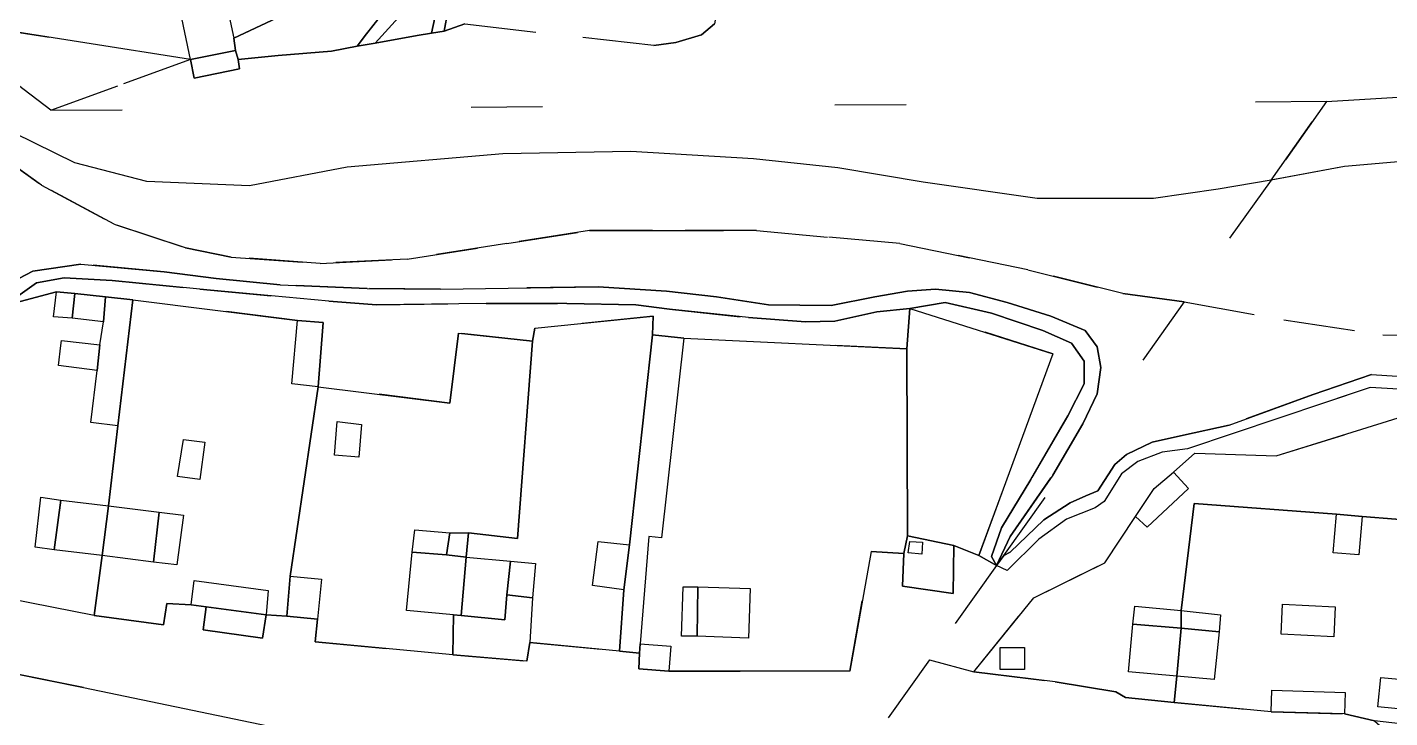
# Model space of a CAD drawing. Extents: x -14.1 to 15.6, y -19 to 8.9.
# Drawn here: x 2.647 to 4.559, y -8.04 to -7.071 of the extents above; entities that cross this region are included whole.
import ezdxf

# ---------------------------------------------------------------- set-up
doc = ezdxf.new("R2010")
doc.units = 0
doc.header["$MEASUREMENT"] = 0
doc.linetypes.add('DOT', pattern=[1, 0, -1])
doc.layers.get('0').update_dxf_attribs({"linetype": 'CONTINUOUS'})

msp = doc.modelspace()

# ---------------------------------------------------------------- linework, layer by layer
at = {"color": 7, "linetype": 'Continuous'}
for points in [[(-3.0278, -5.5997), (-2.9118, -5.6117), (-2.8088, -5.7687), (-2.6748, -6.0457), (-2.5928, -6.2467), (-2.5528, -6.3437), (-2.5138, -6.4107), (-2.4618, -6.4657), (-2.3858, -6.5137), (-2.2398, -6.6027), (-1.8108, -6.7387), (-1.3298, -6.8727), (-0.8978, -6.9767), (-0.1888, -7.1287), (0.1332, -7.1947), (0.4592, -7.2917), (0.9612, -7.4567), (1.5052, -7.6447), (1.7732, -7.7397), (2.0802, -7.8427), (2.2902, -7.9097), (2.7262, -7.9977), (3.3132, -8.1197)], [(2.6352, -7.4237), (2.6552, -7.4137), (2.7222, -7.4037), (2.8392, -7.4147), (2.9122, -7.4237), (3.0022, -7.4327), (3.1242, -7.4377), (3.2272, -7.4387), (3.4482, -7.4357), (3.5442, -7.4417), (3.6142, -7.4497), (3.6872, -7.4607), (3.7752, -7.4617), (3.8362, -7.4497), (3.8822, -7.4417), (3.9212, -7.4387), (3.9692, -7.4437), (4.0222, -7.4577), (4.0832, -7.4767), (4.1312, -7.4967), (4.1482, -7.5197), (4.1532, -7.5487), (4.1482, -7.5857), (4.1282, -7.6277), (4.0862, -7.6997), (4.0262, -7.7857), (4.0072, -7.8267), (4.0002, -7.8137), (4.0142, -7.7737), (4.0552, -7.7057), (4.1072, -7.6167), (4.1302, -7.5717), (4.1302, -7.5397), (4.1122, -7.5147), (4.0722, -7.4967), (4.0002, -7.4727), (3.9352, -7.4577), (3.8852, -7.4657), (3.8392, -7.4707), (3.7802, -7.4837), (3.7392, -7.4847), (3.6592, -7.4787), (3.5482, -7.4667), (3.5012, -7.4607), (3.4042, -7.4587), (3.2912, -7.4587), (3.1372, -7.4607), (3.0702, -7.4557), (2.8892, -7.4387), (2.7662, -7.4267), (2.6992, -7.4227), (2.6602, -7.4297), (2.6342, -7.4487)], [(4.7132, -7.5877), (4.5312, -7.5767), (4.2752, -7.6627), (4.2392, -7.6677), (4.2052, -7.6807), (4.1822, -7.6977), (4.1582, -7.7367), (4.1452, -7.7457), (4.1052, -7.7617), (4.0662, -7.7897), (4.0222, -7.8337), (4.0072, -7.8267), (4.0172, -7.8127), (4.0262, -7.8077), (4.0732, -7.7627), (4.1102, -7.7387), (4.1322, -7.7287), (4.1492, -7.7217), (4.1732, -7.6847), (4.1892, -7.6707), (4.2252, -7.6537), (4.2692, -7.6437), (4.3332, -7.6297), (4.4512, -7.5867), (4.5332, -7.5587), (4.6922, -7.5687)]]:
    msp.add_lwpolyline(points, dxfattribs=at)
at = {"color": 7, "linetype": 'DOT'}
for points in [[(3.4612, -6.5597), (3.5042, -6.6467), (3.3552, -6.7547), (3.3212, -6.8547), (3.3012, -6.8557), (3.2862, -6.8767), (3.2542, -6.9517), (3.2252, -7.0297), (3.2142, -7.0797), (3.1942, -7.0827), (3.1352, -7.0937), (3.1682, -7.0577), (3.2142, -6.9897), (3.2522, -6.9087), (3.2812, -6.8527), (3.2552, -6.8367), (3.2702, -6.7907), (3.3182, -6.7057), (3.3412, -6.6797)], [(1.7712, -6.6577), (1.8332, -6.6237), (1.8302, -6.6807), (2.0092, -6.7697), (2.1622, -6.7087), (2.1942, -6.7257), (2.1722, -6.7697), (2.3022, -6.8367), (2.3472, -6.8597), (2.4042, -6.8897), (2.4342, -6.9047), (2.4542, -6.8637), (2.5912, -6.9327), (2.6702, -6.9687), (2.6312, -7.0127), (2.5792, -7.0697), (2.8762, -7.1167), (2.6802, -7.1877), (2.2482, -6.8587), (2.0392, -6.8107)], [(3.2322, -7.0767), (3.2372, -7.0487), (3.2612, -6.9847), (3.2932, -6.9047), (3.3212, -6.8547), (3.6092, -6.8947), (3.5912, -6.6907), (3.6022, -6.6667), (3.6072, -6.7077), (3.6232, -6.8097), (3.6252, -6.8787), (3.6282, -6.9457), (3.6202, -7.0167), (3.6112, -7.0667), (3.5932, -7.0817), (3.5572, -7.0927), (3.5262, -7.0967), (3.2612, -7.0667)], [(2.9452, -7.1297), (2.9432, -7.1167), (2.9392, -7.1037), (2.9372, -7.0867), (3.1422, -6.9897), (3.1772, -7.0117), (3.1232, -7.0807), (3.1102, -7.0977), (3.0742, -7.1047), (2.9992, -7.1107), (2.9432, -7.1167)], [(3.8852, -7.4657), (3.9352, -7.4577), (4.0002, -7.4727), (4.0722, -7.4967), (4.1122, -7.5147), (4.1302, -7.5397), (4.1302, -7.5717), (4.1072, -7.6167), (4.0552, -7.7057), (4.0142, -7.7737), (4.0002, -7.8137), (4.0072, -7.8267), (3.9822, -7.8127), (4.0862, -7.5297)]]:
    msp.add_lwpolyline(points, close=True, dxfattribs=at)
at = {"color": 7, "linetype": 'Continuous'}
for points in [[(2.6702, -6.9687), (2.8452, -6.8567), (2.8722, -6.8747), (2.8972, -6.8327), (3.1422, -6.9897), (2.9372, -7.0867), (2.9392, -7.1037), (2.9432, -7.1167), (2.9452, -7.1297), (2.8812, -7.1427), (2.8762, -7.1167), (2.5792, -7.0697), (2.6312, -7.0127)], [(2.6702, -6.9687), (2.8452, -6.8567), (2.8722, -6.8747), (2.8972, -6.8327), (3.1422, -6.9897), (2.9372, -7.0867), (2.9392, -7.1037), (2.9432, -7.1167), (2.9452, -7.1297), (2.8812, -7.1427), (2.8762, -7.1167), (2.5792, -7.0697), (2.6312, -7.0127)], [(3.1102, -7.0977), (3.1232, -7.0807), (3.1772, -7.0117), (3.1892, -6.9927), (3.2292, -6.9157), (3.2492, -6.8547), (3.2552, -6.8367), (3.2812, -6.8527), (3.2522, -6.9087), (3.2142, -6.9897), (3.1682, -7.0577), (3.1352, -7.0937)], [(3.3212, -6.8547), (3.2932, -6.9047), (3.2612, -6.9847), (3.2372, -7.0487), (3.2322, -7.0767), (3.2142, -7.0797), (3.2252, -7.0297), (3.2542, -6.9517), (3.2862, -6.8767), (3.3012, -6.8557)], [(2.9392, -7.1037), (2.8762, -7.1167), (2.8622, -7.0497), (2.9262, -7.0367), (2.9372, -7.0867)], [(2.9452, -7.1297), (2.8812, -7.1427), (2.8762, -7.1167), (2.9392, -7.1037), (2.9432, -7.1167)], [(2.6232, -7.4597), (2.6882, -7.4427), (2.7142, -7.4447), (2.7572, -7.4497), (2.7952, -7.4537), (2.7742, -7.6307), (2.7612, -7.7427), (2.7522, -7.8127), (2.7412, -7.8967), (2.4722, -7.8437), (2.5752, -7.5127)], [(2.6232, -7.4597), (2.6882, -7.4427), (2.7142, -7.4447), (2.7572, -7.4497), (2.7952, -7.4537), (2.7742, -7.6307), (2.7612, -7.7427), (2.7522, -7.8127), (2.7412, -7.8967), (2.4722, -7.8437), (2.5752, -7.5127)], [(2.6882, -7.4427), (2.7142, -7.4447), (2.7102, -7.4797), (2.6842, -7.4777)], [(2.7142, -7.4447), (2.7572, -7.4497), (2.7542, -7.4847), (2.7102, -7.4797)], [(2.7952, -7.4537), (2.7742, -7.6307), (2.7362, -7.6257), (2.7452, -7.5527), (2.7492, -7.5167), (2.7542, -7.4847), (2.7572, -7.4497)], [(2.7412, -7.8967), (2.7522, -7.8127), (2.7612, -7.7427), (2.7742, -7.6307), (2.7952, -7.4537), (3.0262, -7.4827), (3.0622, -7.4857), (3.0552, -7.5757), (3.0162, -7.8417), (3.0112, -7.8977), (2.9822, -7.8957), (2.9772, -7.9287), (2.8942, -7.9167), (2.8982, -7.8847), (2.8772, -7.8817), (2.8432, -7.8797), (2.8382, -7.9097)], [(2.7412, -7.8967), (2.7522, -7.8127), (2.7612, -7.7427), (2.7742, -7.6307), (2.7952, -7.4537), (3.0262, -7.4827), (3.0622, -7.4857), (3.0552, -7.5757), (3.0162, -7.8417), (3.0112, -7.8977), (2.9822, -7.8957), (2.9772, -7.9287), (2.8942, -7.9167), (2.8982, -7.8847), (2.8772, -7.8817), (2.8432, -7.8797), (2.8382, -7.9097)], [(3.8852, -7.4657), (4.0862, -7.5297), (3.9822, -7.8127), (3.9472, -7.7987), (3.8822, -7.7847), (3.8812, -7.5227)], [(3.8852, -7.4657), (4.0862, -7.5297), (3.9822, -7.8127), (3.9472, -7.7987), (3.8822, -7.7847), (3.8812, -7.5227)], [(3.0262, -7.4827), (3.0622, -7.4857), (3.0552, -7.5757), (3.0182, -7.5717)], [(3.3592, -7.4937), (3.5252, -7.4767), (3.5242, -7.5027), (3.4922, -7.7977), (3.4842, -7.8607), (3.4782, -7.9467), (3.3522, -7.9347), (3.3482, -7.9607), (3.2442, -7.9517), (3.2452, -7.8957), (3.2562, -7.8967), (3.2632, -7.8147), (3.2662, -7.7807), (3.3352, -7.7887), (3.3562, -7.5117)], [(3.3592, -7.4937), (3.5252, -7.4767), (3.5242, -7.5027), (3.4922, -7.7977), (3.4842, -7.8607), (3.4782, -7.9467), (3.3522, -7.9347), (3.3482, -7.9607), (3.2442, -7.9517), (3.2452, -7.8957), (3.2562, -7.8967), (3.2632, -7.8147), (3.2662, -7.7807), (3.3352, -7.7887), (3.3562, -7.5117)], [(2.7492, -7.5167), (2.7452, -7.5527), (2.6912, -7.5457), (2.6942, -7.5177), (2.6952, -7.5107)], [(3.0552, -7.5757), (3.2402, -7.5987), (3.2522, -7.5007), (3.3562, -7.5117), (3.3352, -7.7887), (3.2662, -7.7807), (3.2632, -7.8147), (3.2562, -7.8967), (3.2452, -7.8957), (3.2442, -7.9517), (3.0512, -7.9337), (3.0542, -7.9017), (3.0112, -7.8977), (3.0162, -7.8417)], [(3.0552, -7.5757), (3.2402, -7.5987), (3.2522, -7.5007), (3.3562, -7.5117), (3.3352, -7.7887), (3.2662, -7.7807), (3.2632, -7.8147), (3.2562, -7.8967), (3.2452, -7.8957), (3.2442, -7.9517), (3.0512, -7.9337), (3.0542, -7.9017), (3.0112, -7.8977), (3.0162, -7.8417)], [(3.5242, -7.5027), (3.5682, -7.5077), (3.5372, -7.7877), (3.5192, -7.7857), (3.5072, -7.9367), (3.5062, -7.9497), (3.4782, -7.9467), (3.4842, -7.8607), (3.4922, -7.7977)], [(3.4782, -7.9467), (3.4842, -7.8607), (3.4922, -7.7977), (3.5242, -7.5027), (3.5682, -7.5077), (3.8812, -7.5227), (3.8822, -7.7847), (3.8772, -7.8097), (3.8312, -7.8067), (3.8012, -7.9747), (3.5472, -7.9747), (3.5052, -7.9717), (3.5062, -7.9497)], [(3.4782, -7.9467), (3.4842, -7.8607), (3.4922, -7.7977), (3.5242, -7.5027), (3.5682, -7.5077), (3.8812, -7.5227), (3.8822, -7.7847), (3.8772, -7.8097), (3.8312, -7.8067), (3.8012, -7.9747), (3.5472, -7.9747), (3.5052, -7.9717), (3.5062, -7.9497)], [(3.0822, -7.6247), (3.1162, -7.6287), (3.1122, -7.6747), (3.0782, -7.6717)], [(3.9752, -7.9757), (4.0592, -7.8717), (4.1592, -7.8227), (4.2022, -7.7577), (4.2282, -7.7187), (4.2552, -7.6957), (4.2852, -7.6687), (4.3992, -7.6727), (4.6052, -7.6087), (4.7462, -7.6207), (4.9752, -7.6627), (4.9552, -7.7937), (4.7292, -7.7737), (4.5672, -7.7617), (4.5202, -7.7577), (4.4842, -7.7547), (4.2842, -7.7397), (4.2662, -7.8897), (4.2662, -7.9147), (4.2602, -7.9817), (4.2562, -8.0187), (4.1882, -8.0117), (4.1742, -8.0037), (4.0892, -7.9897)], [(3.9752, -7.9757), (4.0592, -7.8717), (4.1592, -7.8227), (4.2022, -7.7577), (4.2282, -7.7187), (4.2552, -7.6957), (4.2852, -7.6687), (4.3992, -7.6727), (4.6052, -7.6087), (4.7462, -7.6207), (4.9752, -7.6627), (4.9552, -7.7937), (4.7292, -7.7737), (4.5672, -7.7617), (4.5202, -7.7577), (4.4842, -7.7547), (4.2842, -7.7397), (4.2662, -7.8897), (4.2662, -7.9147), (4.2602, -7.9817), (4.2562, -8.0187), (4.1882, -8.0117), (4.1742, -8.0037), (4.0892, -7.9897)], [(2.8582, -7.7017), (2.8662, -7.6497), (2.8962, -7.6537), (2.8892, -7.7057)], [(4.2552, -7.6957), (4.2762, -7.7187), (4.2182, -7.7727), (4.2022, -7.7577), (4.2282, -7.7187)], [(2.6942, -7.7347), (2.6852, -7.8047), (2.6582, -7.8007), (2.6662, -7.7307)], [(2.7612, -7.7427), (2.7522, -7.8127), (2.6852, -7.8047), (2.6942, -7.7347)], [(4.2562, -8.0187), (4.2602, -7.9817), (4.2662, -7.9147), (4.2662, -7.8897), (4.2842, -7.7397), (4.4842, -7.7547), (4.5202, -7.7577), (4.5672, -7.7617), (4.7292, -7.7737), (4.9552, -7.7937), (4.9142, -8.0667), (4.9112, -8.0877), (4.5372, -8.0447), (4.4952, -8.0347), (4.3922, -8.0317)], [(4.2562, -8.0187), (4.2602, -7.9817), (4.2662, -7.9147), (4.2662, -7.8897), (4.2842, -7.7397), (4.4842, -7.7547), (4.5202, -7.7577), (4.5672, -7.7617), (4.7292, -7.7737), (4.9552, -7.7937), (4.9142, -8.0667), (4.9112, -8.0877), (4.5372, -8.0447), (4.4952, -8.0347), (4.3922, -8.0317)], [(2.7522, -7.8127), (2.7612, -7.7427), (2.8322, -7.7517), (2.8242, -7.8217)], [(2.8242, -7.8217), (2.8322, -7.7517), (2.8662, -7.7557), (2.8572, -7.8257)], [(4.4842, -7.7547), (4.5202, -7.7577), (4.5152, -7.8117), (4.4792, -7.8087)], [(3.2402, -7.7807), (3.2352, -7.8117), (3.1872, -7.8077), (3.1912, -7.7767)], [(3.2632, -7.8147), (3.2352, -7.8117), (3.2402, -7.7807), (3.2662, -7.7807)], [(3.4922, -7.7977), (3.4842, -7.8607), (3.4402, -7.8547), (3.4482, -7.7927)], [(3.8822, -7.7847), (3.9472, -7.7987), (3.9462, -7.8657), (3.8752, -7.8557), (3.8772, -7.8097)], [(3.8822, -7.7847), (3.9472, -7.7987), (3.9462, -7.8657), (3.8752, -7.8557), (3.8772, -7.8097)], [(3.8852, -7.7927), (3.9032, -7.7937), (3.9022, -7.8107), (3.8832, -7.8087)], [(3.2632, -7.8147), (3.2562, -7.8967), (3.2452, -7.8957), (3.1792, -7.8897), (3.1872, -7.8077), (3.2352, -7.8117)], [(3.2562, -7.8967), (3.2632, -7.8147), (3.3252, -7.8207), (3.3202, -7.8677), (3.3172, -7.9027)], [(3.3562, -7.8717), (3.3202, -7.8677), (3.3252, -7.8207), (3.3602, -7.8237)], [(2.9822, -7.8957), (2.8982, -7.8847), (2.8772, -7.8817), (2.8812, -7.8477), (2.9852, -7.8617)], [(3.0542, -7.9017), (3.0112, -7.8977), (3.0162, -7.8417), (3.0602, -7.8457)], [(3.3202, -7.8677), (3.3562, -7.8717), (3.3522, -7.9347), (3.3482, -7.9607), (3.2442, -7.9517), (3.2452, -7.8957), (3.2562, -7.8967), (3.3172, -7.9027)], [(3.5882, -7.8567), (3.5872, -7.9257), (3.5652, -7.9257), (3.5672, -7.8567)], [(3.5882, -7.8567), (3.6612, -7.8587), (3.6592, -7.9287), (3.5872, -7.9257)], [(2.9772, -7.9287), (2.8942, -7.9167), (2.8982, -7.8847), (2.9822, -7.8957)], [(4.2012, -7.8837), (4.2662, -7.8897), (4.2662, -7.9147), (4.1982, -7.9087)], [(4.2662, -7.9147), (4.2662, -7.8897), (4.3212, -7.8957), (4.3192, -7.9197)], [(4.4082, -7.8807), (4.4822, -7.8847), (4.4802, -7.9267), (4.4062, -7.9227)], [(4.1982, -7.9087), (4.2662, -7.9147), (4.2602, -7.9817), (4.1922, -7.9757)], [(4.2662, -7.9147), (4.3192, -7.9197), (4.3122, -7.9867), (4.2602, -7.9817)], [(3.5472, -7.9747), (3.5052, -7.9717), (3.5062, -7.9497), (3.5072, -7.9367), (3.5502, -7.9397)], [(4.0122, -7.9417), (4.0462, -7.9417), (4.0462, -7.9727), (4.0122, -7.9727)], [(4.5462, -7.9837), (4.6552, -7.9937), (4.6552, -7.9937), (4.6512, -8.0357), (4.5422, -8.0247)], [(4.4952, -8.0347), (4.3922, -8.0317), (4.3932, -8.0017), (4.4962, -8.0047)]]:
    msp.add_lwpolyline(points, close=True, dxfattribs=at)
at = {"color": 7, "linetype": 'DOT'}
for points in [[(2.2482, -6.8587), (2.6802, -7.1877), (4.4702, -7.1757), (4.3922, -7.2857), (4.2702, -7.4567), (4.1842, -7.4447), (4.0512, -7.4117), (3.8712, -7.3747), (3.6702, -7.3567), (3.5242, -7.3567), (3.4362, -7.3567), (3.3202, -7.3747), (3.1802, -7.3967), (3.0582, -7.4027), (2.9332, -7.3937), (2.8692, -7.3807), (2.7692, -7.3477), (2.6672, -7.2927), (2.5822, -7.2317)], [(5.9072, -7.0877), (4.4702, -7.1757), (2.6802, -7.1877), (2.8762, -7.1167), (2.8812, -7.1427), (2.9452, -7.1297), (2.9432, -7.1167), (2.9992, -7.1107), (3.0742, -7.1047), (3.1102, -7.0977), (3.1352, -7.0937), (3.1942, -7.0827), (3.2142, -7.0797), (3.2322, -7.0767), (3.2612, -7.0667), (3.5262, -7.0967), (3.5572, -7.0927), (3.5932, -7.0817), (3.6112, -7.0667)], [(4.5762, -7.2597), (4.4952, -7.2667), (4.3922, -7.2857), (4.4702, -7.1757), (5.9072, -7.0877)], [(2.5822, -7.2317), (2.6672, -7.2927), (2.7692, -7.3477), (2.8692, -7.3807), (2.9332, -7.3937), (3.0582, -7.4027), (3.1802, -7.3967), (3.3202, -7.3747), (3.4362, -7.3567), (3.5242, -7.3567), (3.6702, -7.3567), (3.8712, -7.3747), (4.0512, -7.4117), (4.1842, -7.4447), (4.2702, -7.4567), (4.0172, -7.8127), (4.0072, -7.8267), (4.0262, -7.7857), (4.0862, -7.6997), (4.1282, -7.6277), (4.1482, -7.5857), (4.1532, -7.5487), (4.1482, -7.5197), (4.1312, -7.4967), (4.0832, -7.4767), (4.0222, -7.4577), (3.9692, -7.4437), (3.9212, -7.4387), (3.8822, -7.4417), (3.8362, -7.4497), (3.7752, -7.4617), (3.6872, -7.4607), (3.6142, -7.4497), (3.5442, -7.4417), (3.4482, -7.4357), (3.2272, -7.4387), (3.1242, -7.4377), (3.0022, -7.4327), (2.9122, -7.4237), (2.8392, -7.4147), (2.7222, -7.4037), (2.6552, -7.4137), (2.6352, -7.4237)], [(4.5762, -7.2597), (4.4952, -7.2667), (4.3922, -7.2857), (4.2702, -7.4567), (4.4102, -7.4817), (4.5492, -7.5027), (4.6392, -7.5047)], [(2.6342, -7.4487), (2.6602, -7.4297), (2.6992, -7.4227), (2.7662, -7.4267), (2.8892, -7.4387), (3.0702, -7.4557), (3.1372, -7.4607), (3.2912, -7.4587), (3.4042, -7.4587), (3.5012, -7.4607), (3.5482, -7.4667), (3.6592, -7.4787), (3.7392, -7.4847), (3.7802, -7.4837), (3.8392, -7.4707), (3.8852, -7.4657), (3.8812, -7.5227), (3.5682, -7.5077), (3.5242, -7.5027), (3.5252, -7.4767), (3.3592, -7.4937), (3.3562, -7.5117), (3.2522, -7.5007), (3.2402, -7.5987), (3.0552, -7.5757), (3.0622, -7.4857), (3.0262, -7.4827), (2.7952, -7.4537), (2.7572, -7.4497), (2.7142, -7.4447), (2.6882, -7.4427), (2.6232, -7.4597)], [(3.3132, -8.1197), (2.7262, -7.9977), (2.2902, -7.9097), (2.0802, -7.8427), (1.7732, -7.7397), (1.5052, -7.6447), (0.9612, -7.4567)], [(4.6922, -7.5687), (4.5332, -7.5587), (4.4512, -7.5867), (4.3332, -7.6297), (4.2692, -7.6437), (4.2252, -7.6537), (4.1892, -7.6707), (4.1732, -7.6847), (4.1492, -7.7217), (4.1322, -7.7287), (4.1102, -7.7387), (4.0732, -7.7627), (4.0262, -7.8077), (4.0172, -7.8127), (4.2702, -7.4567), (4.4102, -7.4817), (4.5492, -7.5027), (4.6392, -7.5047)], [(4.7132, -7.5877), (4.5312, -7.5767), (4.2752, -7.6627), (4.2392, -7.6677), (4.2052, -7.6807), (4.1822, -7.6977), (4.1582, -7.7367), (4.1452, -7.7457), (4.1052, -7.7617), (4.0662, -7.7897), (4.0222, -7.8337), (4.0072, -7.8267), (3.9132, -7.9587), (3.9752, -7.9757), (4.0592, -7.8717), (4.1592, -7.8227), (4.2022, -7.7577), (4.2282, -7.7187), (4.2552, -7.6957), (4.2852, -7.6687), (4.3992, -7.6727), (4.6052, -7.6087)], [(2.4722, -7.8437), (2.7412, -7.8967), (2.8382, -7.9097), (2.8432, -7.8797), (2.8772, -7.8817), (2.8982, -7.8847), (2.8942, -7.9167), (2.9772, -7.9287), (2.9822, -7.8957), (3.0112, -7.8977), (3.0542, -7.9017), (3.0512, -7.9337), (3.2442, -7.9517), (3.3482, -7.9607), (3.3522, -7.9347), (3.4782, -7.9467), (3.5062, -7.9497), (3.5052, -7.9717), (3.5472, -7.9747), (3.8012, -7.9747), (3.8312, -7.8067), (3.8772, -7.8097), (3.8752, -7.8557), (3.9462, -7.8657), (3.9472, -7.7987), (3.9822, -7.8127), (4.0072, -7.8267), (3.9132, -7.9587), (3.7392, -8.2027)], [(4.8672, -8.4207), (4.3602, -8.3197), (3.7392, -8.2027), (3.9132, -7.9587), (3.9752, -7.9757), (4.0892, -7.9897), (4.1742, -8.0037), (4.1882, -8.0117), (4.2562, -8.0187), (4.3922, -8.0317), (4.4952, -8.0347), (4.5372, -8.0447), (4.6842, -8.1717)]]:
    msp.add_lwpolyline(points, dxfattribs=at)
at = {"color": 5, "linetype": 'Continuous'}
for points in [[(4.3922, -7.2857), (4.3182, -7.2987), (4.2272, -7.3117), (4.0642, -7.3117), (3.9042, -7.2887), (3.7842, -7.2687), (3.6662, -7.2557), (3.4942, -7.2457), (3.3142, -7.2487), (3.0962, -7.2677), (2.9592, -7.2937), (2.8152, -7.2877), (2.7142, -7.2617), (2.6002, -7.2057)], [(4.5762, -7.2597), (4.4952, -7.2667), (4.3922, -7.2857)]]:
    msp.add_lwpolyline(points, dxfattribs=at)

doc.saveas('drawing.dxf')
